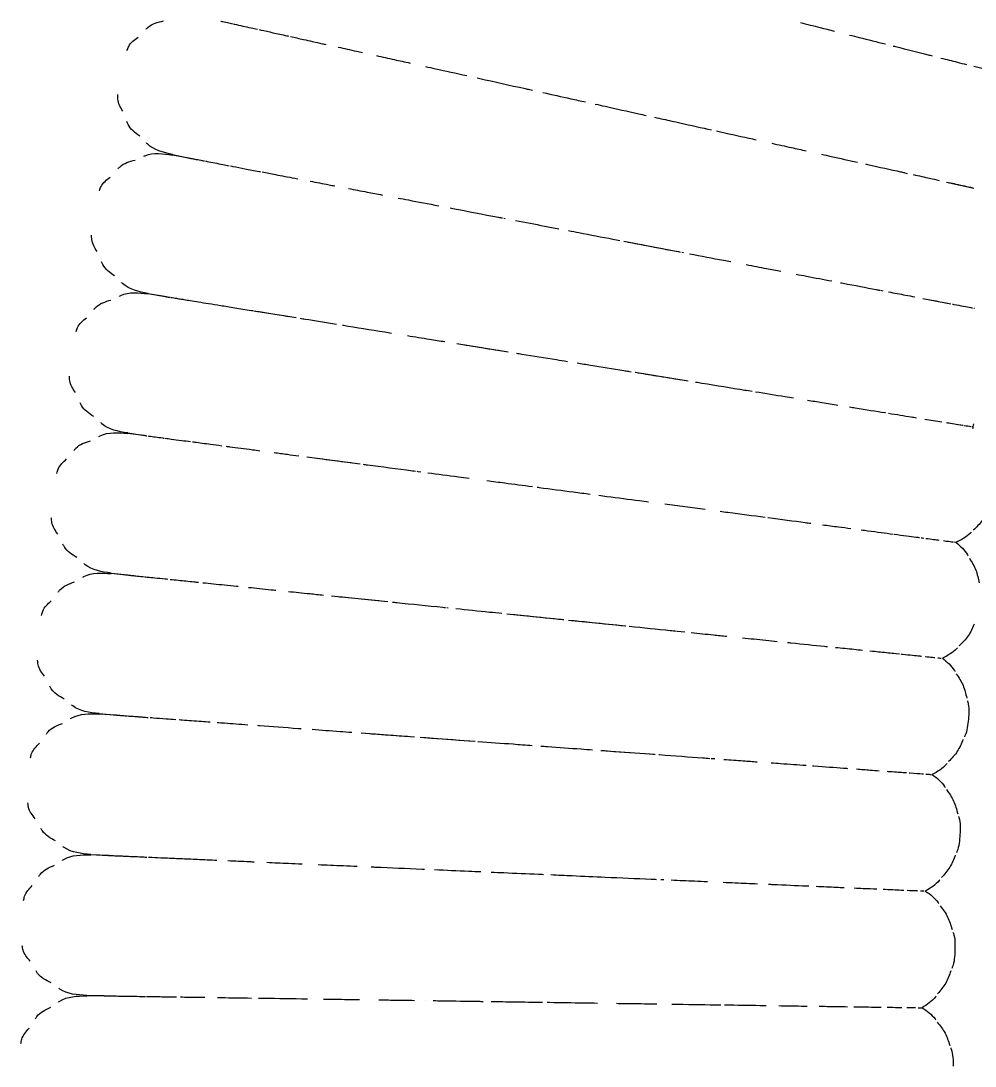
# Model space of a CAD drawing. Extents: x -360 to 379, y -342 to 365.
# Drawn here: x -52.82 to -40.6, y -136.09 to -122.7 of the extents above; entities that cross this region are included whole.
import ezdxf

# ---------------------------------------------------------------- set-up
doc = ezdxf.new("R2010")
doc.units = 0
doc.layers.get('0').update_dxf_attribs({"linetype": 'CONTINUOUS'})

msp = doc.modelspace()

# ---------------------------------------------------------------- linework, layer by layer
at = {"color": 7, "linetype": 'CONTINUOUS'}
for p, q in [((-48.892, -123.006), (-48.892, -123.006)), ((-40.619, -123.281), (-40.271, -123.369)), ((-46.324, -123.575), (-46.273, -123.587)), ((-51.268, -124.434), (-51.268, -124.434)), ((-50.672, -124.456), (-50.883, -124.418)), ((-50.881, -124.412), (-50.665, -124.457)), ((-50.881, -124.412), (-50.881, -124.412)), ((-41.504, -124.644), (-41.47, -124.652)), ((-49.253, -124.727), (-49.253, -124.727)), ((-40.969, -124.763), (-40.62, -124.84)), ((-46.637, -125.227), (-46.62, -125.231)), ((-45.101, -125.521), (-44.409, -125.654)), ((-44.361, -125.663), (-44.338, -125.667)), ((-51.552, -126.044), (-51.552, -126.044)), ((-51.581, -126.225), (-51.581, -126.225)), ((-50.962, -126.232), (-51.196, -126.197)), ((-51.195, -126.191), (-50.977, -126.23)), ((-51.04, -126.218), (-51.04, -126.218)), ((-51.04, -126.22), (-51.04, -126.22)), ((-41.815, -126.15), (-41.786, -126.156)), ((-41.273, -126.254), (-40.913, -126.323)), ((-49.842, -126.413), (-49.299, -126.5)), ((-48.016, -126.707), (-48.016, -126.707)), ((-47.242, -126.832), (-46.582, -126.939)), ((-45.056, -127.185), (-45.008, -127.193)), ((-44.956, -127.201), (-44.276, -127.311)), ((-51.818, -127.842), (-51.818, -127.842)), ((-40.969, -127.845), (-40.766, -127.877)), ((-51.244, -128.01), (-51.458, -127.985)), ((-51.457, -127.978), (-51.238, -128.011)), ((-40.643, -127.897), (-40.64, -127.897)), ((-51.842, -128.023), (-51.842, -128.023)), ((-51.301, -128.001), (-51.301, -128.001)), ((-51.301, -128.003), (-51.301, -128.003)), ((-50.985, -128.044), (-50.985, -128.044)), ((-49.161, -128.284), (-48.481, -128.374)), ((-52.05, -129.829), (-52.05, -129.829)), ((-51.454, -129.798), (-51.668, -129.779)), ((-51.667, -129.773), (-51.448, -129.798)), ((-51.667, -129.773), (-51.667, -129.773)), ((-51.443, -129.799), (-51.443, -129.799)), ((-50.026, -129.944), (-50.026, -129.944)), ((-48.846, -130.064), (-48.126, -130.138)), ((-47.367, -130.215), (-47.35, -130.217)), ((-46.6, -130.294), (-45.879, -130.367)), ((-45.812, -130.374), (-45.077, -130.449)), ((-41.952, -130.769), (-41.57, -130.808)), ((-41.022, -130.864), (-41.02, -130.864)), ((-52.193, -131.457), (-52.193, -131.457)), ((-51.6, -131.592), (-51.825, -131.579)), ((-51.824, -131.572), (-51.597, -131.592)), ((-51.667, -131.586), (-51.667, -131.586)), ((-51.667, -131.588), (-51.667, -131.588)), ((-48.468, -131.82), (-47.783, -131.87)), ((-47.709, -131.876), (-47.032, -131.925)), ((-45.395, -132.044), (-44.711, -132.094)), ((-43.984, -132.147), (-43.937, -132.15)), ((-52.309, -133.454), (-52.309, -133.454)), ((-51.93, -133.376), (-51.71, -133.389)), ((-51.93, -133.376), (-51.93, -133.376)), ((-51.693, -133.389), (-51.93, -133.382)), ((-50.3, -133.45), (-50.3, -133.45)), ((-44.627, -133.698), (-44.588, -133.7)), ((-51.982, -135.182), (-51.755, -135.188)), ((-51.982, -135.182), (-51.982, -135.182)), ((-51.757, -135.188), (-51.982, -135.188)), ((-49.103, -135.227), (-49.103, -135.227)), ((-52.359, -135.271), (-52.359, -135.271)), ((-47.636, -135.248), (-47.636, -135.248))]:
    msp.add_line(p, q, dxfattribs=at)
at = {"color": 7, "linetype": 'CONTINUOUS', "flags": 128}
for points in [[(-44.055, -124.078), (-44.027, -124.085), (-43.98, -124.095)], [(-40.62, -126.379), (-40.616, -126.38), (-40.609, -126.381)], [(-43.538, -127.43), (-43.505, -127.435), (-43.456, -127.443)], [(-47.755, -128.469), (-47.74, -128.471), (-47.701, -128.476)], [(-41.294, -129.32), (-41.277, -129.322), (-41.259, -129.324)], [(-44.42, -130.516), (-44.368, -130.522), (-44.32, -130.527)], [(-41.16, -132.353), (-41.156, -132.353), (-41.155, -132.353)], [(-41.243, -133.846), (-41.24, -133.846), (-41.238, -133.846)]]:
    msp.add_lwpolyline(points, dxfattribs=at)
at = {"color": 7, "linetype": 'CONTINUOUS'}
for points, knots in [([(-51.221, -122.805), (-51.212, -122.796), (-51.154, -122.736), (-51.07, -122.716), (-50.998, -122.699)], [0, 0, 0, 0, 0.152317, 1, 1, 1, 1]), ([(-50.266, -122.702), (-50.261, -122.703), (-50.241, -122.707), (-50.187, -122.719), (-50.133, -122.731), (-50.108, -122.737)], [0, 0, 0, 0, 0.124469, 0.604445, 1, 1, 1, 1]), ([(-50.097, -122.739), (-50.093, -122.74), (-50.06, -122.747), (-49.986, -122.764), (-49.889, -122.785), (-49.821, -122.8), (-49.793, -122.806)], [0, 0, 0, 0, 0.043265, 0.42063, 0.757723, 1, 1, 1, 1]), ([(-42.84, -122.721), (-42.756, -122.742), (-42.604, -122.78), (-42.465, -122.815), (-42.403, -122.831)], [0, 0, 0, 0, 0.551743, 1, 1, 1, 1]), ([(-51.466, -123.078), (-51.46, -123.06), (-51.433, -122.988), (-51.371, -122.941), (-51.324, -122.906)], [0, 0, 0, 0, 0.252425, 1, 1, 1, 1]), ([(-49.775, -122.81), (-49.766, -122.812), (-49.712, -122.824), (-49.593, -122.851), (-49.475, -122.877), (-49.403, -122.893), (-49.396, -122.894)], [0, 0, 0, 0, 0.078288, 0.497299, 0.952014, 1, 1, 1, 1]), ([(-49.37, -122.9), (-49.316, -122.912), (-49.187, -122.941), (-49.037, -122.974), (-48.934, -122.997), (-48.92, -123)], [0, 0, 0, 0, 0.386353, 0.918163, 1, 1, 1, 1]), ([(-42.211, -122.88), (-42.169, -122.89), (-42.006, -122.931), (-41.861, -122.968), (-41.752, -122.995)], [0, 0, 0, 0, 0.255062, 1, 1, 1, 1]), ([(-48.759, -123.036), (-48.684, -123.052), (-48.586, -123.074), (-48.473, -123.099), (-48.448, -123.105)], [0, 0, 0, 0, 0.769517, 1, 1, 1, 1]), ([(-41.65, -123.021), (-41.641, -123.023), (-41.478, -123.064), (-41.311, -123.107), (-41.17, -123.142), (-41.154, -123.146)], [0, 0, 0, 0, 0.0494251, 0.8892695, 1, 1, 1, 1]), ([(-48.271, -123.144), (-48.196, -123.16), (-48.059, -123.191), (-47.907, -123.224), (-47.839, -123.24)], [0, 0, 0, 0, 0.55041, 1, 1, 1, 1]), ([(-41.041, -123.175), (-40.969, -123.193), (-40.848, -123.223), (-40.751, -123.248), (-40.712, -123.258)], [0, 0, 0, 0, 0.5978204, 1, 1, 1, 1]), ([(-47.642, -123.283), (-47.6, -123.293), (-47.432, -123.33), (-47.25, -123.37), (-47.113, -123.4)], [0, 0, 0, 0, 0.2489862, 1, 1, 1, 1]), ([(-46.98, -123.43), (-46.969, -123.432), (-46.772, -123.476), (-46.546, -123.526), (-46.33, -123.574), (-46.312, -123.578)], [0, 0, 0, 0, 0.05124, 0.920885, 1, 1, 1, 1]), ([(-51.52, -123.856), (-51.549, -123.806), (-51.588, -123.738), (-51.584, -123.662), (-51.583, -123.643)], [0, 0, 0, 0, 0.747575, 1, 1, 1, 1]), ([(-46.139, -123.616), (-46.02, -123.643), (-45.839, -123.683), (-45.655, -123.724), (-45.592, -123.738)], [0, 0, 0, 0, 0.657829, 1, 1, 1, 1]), ([(-45.468, -123.765), (-45.426, -123.774), (-45.241, -123.816), (-45.022, -123.864), (-44.848, -123.903), (-44.816, -123.91)], [0, 0, 0, 0, 0.19144, 0.853517, 1, 1, 1, 1]), ([(-44.707, -123.934), (-44.634, -123.95), (-44.421, -123.997), (-44.2, -124.046), (-44.057, -124.078), (-44.048, -124.08)], [0, 0, 0, 0, 0.3297203, 0.958556, 1, 1, 1, 1]), ([(-51.303, -124.175), (-51.362, -124.132), (-51.432, -124.08), (-51.461, -124.002), (-51.466, -123.99)], [0, 0, 0, 0, 0.847683, 1, 1, 1, 1]), ([(-43.915, -124.109), (-43.775, -124.141), (-43.601, -124.179), (-43.437, -124.215), (-43.406, -124.222)], [0, 0, 0, 0, 0.807025, 1, 1, 1, 1]), ([(-51.251, -124.434), (-51.245, -124.431), (-51.133, -124.38), (-51.004, -124.4), (-50.883, -124.418)], [0, 0, 0, 0, 0.05147, 1, 1, 1, 1]), ([(-50.881, -124.412), (-51.001, -124.384), (-51.128, -124.355), (-51.214, -124.266), (-51.218, -124.262)], [0, 0, 0, 0, 0.948884, 1, 1, 1, 1]), ([(-43.206, -124.267), (-43.121, -124.285), (-42.968, -124.319), (-42.828, -124.35), (-42.765, -124.364)], [0, 0, 0, 0, 0.551853, 1, 1, 1, 1]), ([(-51.581, -124.595), (-51.573, -124.585), (-51.517, -124.523), (-51.433, -124.501), (-51.362, -124.482)], [0, 0, 0, 0, 0.152317, 1, 1, 1, 1]), ([(-50.659, -124.458), (-50.659, -124.458), (-50.657, -124.458), (-50.649, -124.46), (-50.632, -124.463), (-50.591, -124.471), (-50.536, -124.481), (-50.489, -124.49), (-50.473, -124.493)], [0, 0, 0, 0, 0.045639, 0.108741, 0.187617, 0.444002, 0.806513, 1, 1, 1, 1]), ([(-50.46, -124.496), (-50.453, -124.497), (-50.418, -124.504), (-50.344, -124.518), (-50.251, -124.536), (-50.185, -124.549), (-50.158, -124.554)], [0, 0, 0, 0, 0.087739, 0.429962, 0.770248, 1, 1, 1, 1]), ([(-42.572, -124.407), (-42.53, -124.416), (-42.366, -124.453), (-42.22, -124.485), (-42.11, -124.51)], [0, 0, 0, 0, 0.255081, 1, 1, 1, 1]), ([(-50.139, -124.557), (-50.129, -124.559), (-50.073, -124.57), (-49.952, -124.593), (-49.834, -124.616), (-49.763, -124.629), (-49.758, -124.63)], [0, 0, 0, 0, 0.089326, 0.507676, 0.961619, 1, 1, 1, 1]), ([(-49.736, -124.634), (-49.678, -124.645), (-49.546, -124.671), (-49.394, -124.7), (-49.291, -124.72), (-49.279, -124.722)], [0, 0, 0, 0, 0.400675, 0.926337, 1, 1, 1, 1]), ([(-42.007, -124.532), (-41.998, -124.534), (-41.835, -124.571), (-41.666, -124.608), (-41.525, -124.639), (-41.508, -124.643)], [0, 0, 0, 0, 0.049411, 0.889213, 1, 1, 1, 1]), ([(-51.819, -124.874), (-51.812, -124.856), (-51.788, -124.784), (-51.727, -124.735), (-51.681, -124.699)], [0, 0, 0, 0, 0.252425, 1, 1, 1, 1]), ([(-49.12, -124.752), (-49.042, -124.767), (-48.942, -124.786), (-48.828, -124.808), (-48.804, -124.813)], [0, 0, 0, 0, 0.78473, 1, 1, 1, 1]), ([(-41.394, -124.668), (-41.322, -124.684), (-41.201, -124.711), (-41.102, -124.733), (-41.063, -124.742)], [0, 0, 0, 0, 0.597673, 1, 1, 1, 1]), ([(-40.938, -124.769), (-40.908, -124.776), (-40.791, -124.802), (-40.702, -124.822), (-40.637, -124.836)], [0, 0, 0, 0, 0.256278, 1, 1, 1, 1]), ([(-48.629, -124.846), (-48.551, -124.861), (-48.413, -124.888), (-48.26, -124.917), (-48.193, -124.93)], [0, 0, 0, 0, 0.5660729, 1, 1, 1, 1]), ([(-47.994, -124.968), (-47.95, -124.976), (-47.784, -125.008), (-47.604, -125.042), (-47.472, -125.068)], [0, 0, 0, 0, 0.264179, 1, 1, 1, 1]), ([(-47.328, -125.095), (-47.316, -125.098), (-47.116, -125.136), (-46.889, -125.179), (-46.673, -125.221), (-46.656, -125.224)], [0, 0, 0, 0, 0.0587283, 0.9282153, 1, 1, 1, 1]), ([(-46.489, -125.256), (-46.365, -125.279), (-46.182, -125.315), (-45.995, -125.35), (-45.935, -125.362)], [0, 0, 0, 0, 0.674588, 1, 1, 1, 1]), ([(-51.849, -125.654), (-51.88, -125.604), (-51.921, -125.538), (-51.919, -125.462), (-51.919, -125.442)], [0, 0, 0, 0, 0.747575, 1, 1, 1, 1]), ([(-45.809, -125.386), (-45.765, -125.394), (-45.576, -125.431), (-45.356, -125.473), (-45.182, -125.506), (-45.153, -125.512)], [0, 0, 0, 0, 0.20154, 0.8631388, 1, 1, 1, 1]), ([(-45.045, -125.532), (-44.969, -125.547), (-44.752, -125.588), (-44.528, -125.631), (-44.386, -125.658), (-44.379, -125.66)], [0, 0, 0, 0, 0.3409392, 0.9664253, 1, 1, 1, 1]), ([(-44.26, -125.682), (-44.112, -125.711), (-43.932, -125.745), (-43.763, -125.777), (-43.733, -125.783)], [0, 0, 0, 0, 0.822141, 1, 1, 1, 1]), ([(-51.624, -125.967), (-51.684, -125.925), (-51.755, -125.875), (-51.787, -125.798), (-51.791, -125.786)], [0, 0, 0, 0, 0.847683, 1, 1, 1, 1]), ([(-43.534, -125.821), (-43.447, -125.838), (-43.292, -125.868), (-43.151, -125.895), (-43.089, -125.906)], [0, 0, 0, 0, 0.566974, 1, 1, 1, 1]), ([(-42.894, -125.944), (-42.85, -125.952), (-42.688, -125.983), (-42.543, -126.011), (-42.437, -126.031)], [0, 0, 0, 0, 0.270236, 1, 1, 1, 1]), ([(-51.195, -126.191), (-51.316, -126.167), (-51.443, -126.141), (-51.532, -126.055), (-51.536, -126.051)], [0, 0, 0, 0, 0.94853, 1, 1, 1, 1]), ([(-42.325, -126.053), (-42.315, -126.055), (-42.149, -126.086), (-41.979, -126.119), (-41.838, -126.146), (-41.823, -126.149)], [0, 0, 0, 0, 0.056944, 0.89699, 1, 1, 1, 1]), ([(-51.564, -126.224), (-51.558, -126.221), (-51.447, -126.167), (-51.318, -126.182), (-51.196, -126.197)], [0, 0, 0, 0, 0.0514703, 1, 1, 1, 1]), ([(-50.972, -126.23), (-50.972, -126.23), (-50.972, -126.23), (-50.966, -126.231), (-50.96, -126.232), (-50.946, -126.235), (-50.931, -126.237), (-50.915, -126.24), (-50.912, -126.24)], [0, 0, 0, 0, 0.130135, 0.239114, 0.343, 0.463029, 0.915578, 1, 1, 1, 1]), ([(-50.905, -126.241), (-50.892, -126.243), (-50.861, -126.248), (-50.804, -126.257), (-50.734, -126.269), (-50.652, -126.282), (-50.548, -126.299), (-50.419, -126.32), (-50.266, -126.344), (-50.082, -126.374), (-49.942, -126.397), (-49.858, -126.41), (-49.851, -126.411)], [0, 0, 0, 0, 0.065289, 0.154717, 0.235046, 0.326107, 0.435607, 0.556222, 0.688029, 0.831113, 0.985563, 1, 1, 1, 1]), ([(-41.711, -126.17), (-41.636, -126.184), (-41.513, -126.208), (-41.414, -126.227), (-41.375, -126.234)], [0, 0, 0, 0, 0.6130999, 1, 1, 1, 1]), ([(-51.889, -126.394), (-51.881, -126.385), (-51.827, -126.321), (-51.744, -126.296), (-51.673, -126.275)], [0, 0, 0, 0, 0.152317, 1, 1, 1, 1]), ([(-41.249, -126.259), (-41.218, -126.265), (-41.102, -126.287), (-41.014, -126.303), (-40.95, -126.316)], [0, 0, 0, 0, 0.2714346, 1, 1, 1, 1]), ([(-40.893, -126.327), (-40.887, -126.328), (-40.788, -126.347), (-40.701, -126.363), (-40.642, -126.375), (-40.635, -126.376)], [0, 0, 0, 0, 0.0482261, 0.8908801, 1, 1, 1, 1]), ([(-52.119, -126.68), (-52.113, -126.662), (-52.091, -126.589), (-52.031, -126.539), (-51.986, -126.501)], [0, 0, 0, 0, 0.252425, 1, 1, 1, 1]), ([(-49.82, -126.416), (-49.756, -126.426), (-49.626, -126.448), (-49.477, -126.472), (-49.4, -126.484)], [0, 0, 0, 0, 0.487217, 1, 1, 1, 1]), ([(-49.246, -126.509), (-49.225, -126.512), (-49.083, -126.535), (-48.921, -126.561), (-48.782, -126.584)], [0, 0, 0, 0, 0.146341, 1, 1, 1, 1]), ([(-48.706, -126.596), (-48.702, -126.597), (-48.533, -126.624), (-48.321, -126.658), (-48.105, -126.693), (-48.076, -126.698)], [0, 0, 0, 0, 0.020058, 0.869036, 1, 1, 1, 1]), ([(-47.874, -126.73), (-47.78, -126.745), (-47.624, -126.771), (-47.459, -126.797), (-47.393, -126.808)], [0, 0, 0, 0, 0.601641, 1, 1, 1, 1]), ([(-47.163, -126.845), (-47.109, -126.854), (-46.947, -126.88), (-46.778, -126.907), (-46.666, -126.925)], [0, 0, 0, 0, 0.330235, 1, 1, 1, 1]), ([(-46.476, -126.956), (-46.453, -126.96), (-46.285, -126.987), (-46.066, -127.022), (-45.872, -127.053), (-45.825, -127.061)], [0, 0, 0, 0, 0.103557, 0.782443, 1, 1, 1, 1]), ([(-45.7, -127.081), (-45.643, -127.09), (-45.442, -127.123), (-45.221, -127.158), (-45.06, -127.184), (-45.039, -127.188)], [0, 0, 0, 0, 0.256424, 0.905156, 1, 1, 1, 1]), ([(-52.127, -127.461), (-52.159, -127.412), (-52.202, -127.347), (-52.202, -127.27), (-52.202, -127.251)], [0, 0, 0, 0, 0.747575, 1, 1, 1, 1]), ([(-44.954, -127.201), (-44.863, -127.216), (-44.665, -127.248), (-44.474, -127.279), (-44.37, -127.296)], [0, 0, 0, 0, 0.45692, 1, 1, 1, 1]), ([(-44.182, -127.326), (-44.155, -127.33), (-43.937, -127.366), (-43.716, -127.401), (-43.534, -127.431), (-43.525, -127.432)], [0, 0, 0, 0, 0.1150775, 0.9564827, 1, 1, 1, 1]), ([(-43.417, -127.449), (-43.287, -127.47), (-43.116, -127.498), (-42.963, -127.523), (-42.927, -127.529)], [0, 0, 0, 0, 0.760549, 1, 1, 1, 1]), ([(-51.892, -127.767), (-51.953, -127.727), (-52.026, -127.679), (-52.06, -127.603), (-52.065, -127.591)], [0, 0, 0, 0, 0.847683, 1, 1, 1, 1]), ([(-42.75, -127.557), (-42.687, -127.567), (-42.547, -127.59), (-42.426, -127.609), (-42.359, -127.62)], [0, 0, 0, 0, 0.451968, 1, 1, 1, 1]), ([(-42.212, -127.644), (-42.187, -127.648), (-42.021, -127.675), (-41.866, -127.7), (-41.754, -127.718), (-41.752, -127.718)], [0, 0, 0, 0, 0.146094, 0.977685, 1, 1, 1, 1]), ([(-41.712, -127.725), (-41.609, -127.741), (-41.476, -127.763), (-41.374, -127.779), (-41.351, -127.783)], [0, 0, 0, 0, 0.774993, 1, 1, 1, 1]), ([(-51.457, -127.978), (-51.578, -127.958), (-51.706, -127.936), (-51.797, -127.852), (-51.802, -127.848)], [0, 0, 0, 0, 0.94853, 1, 1, 1, 1]), ([(-41.247, -127.8), (-41.209, -127.806), (-41.123, -127.82), (-41.064, -127.829), (-41.03, -127.835)], [0, 0, 0, 0, 0.437111, 1, 1, 1, 1]), ([(-40.954, -127.847), (-40.942, -127.849), (-40.855, -127.863), (-40.789, -127.874), (-40.756, -127.879), (-40.755, -127.879)], [0, 0, 0, 0, 0.13864, 0.978244, 1, 1, 1, 1]), ([(-40.624, -127.86), (-40.626, -127.872), (-40.631, -127.897), (-40.634, -127.916), (-40.636, -127.926)], [0, 0, 0, 0, 0.467754, 1, 1, 1, 1]), ([(-51.825, -128.022), (-51.819, -128.019), (-51.71, -127.961), (-51.581, -127.973), (-51.458, -127.985)], [0, 0, 0, 0, 0.051116, 1, 1, 1, 1]), ([(-40.744, -127.881), (-40.709, -127.886), (-40.666, -127.893), (-40.657, -127.895), (-40.655, -127.895)], [0, 0, 0, 0, 0.7894847, 1, 1, 1, 1]), ([(-52.145, -128.202), (-52.137, -128.192), (-52.085, -128.127), (-52.003, -128.1), (-51.933, -128.077)], [0, 0, 0, 0, 0.152317, 1, 1, 1, 1]), ([(-51.234, -128.011), (-51.234, -128.011), (-51.235, -128.011), (-51.233, -128.011), (-51.23, -128.012), (-51.225, -128.012), (-51.218, -128.013), (-51.213, -128.014)], [0, 0, 0, 0, 0.060594, 0.220163, 0.356953, 0.515271, 1, 1, 1, 1]), ([(-51.193, -128.016), (-51.189, -128.017), (-51.166, -128.02), (-51.102, -128.028), (-51.038, -128.037), (-50.995, -128.043), (-50.989, -128.043)], [0, 0, 0, 0, 0.10173, 0.504095, 0.932778, 1, 1, 1, 1]), ([(-50.976, -128.045), (-50.95, -128.048), (-50.887, -128.057), (-50.779, -128.071), (-50.69, -128.083), (-50.651, -128.088)], [0, 0, 0, 0, 0.268431, 0.681508, 1, 1, 1, 1]), ([(-50.625, -128.091), (-50.616, -128.092), (-50.547, -128.102), (-50.424, -128.118), (-50.3, -128.134), (-50.251, -128.141)], [0, 0, 0, 0, 0.077767, 0.638357, 1, 1, 1, 1]), ([(-50.195, -128.148), (-50.18, -128.15), (-50.076, -128.164), (-49.934, -128.182), (-49.795, -128.201), (-49.764, -128.205)], [0, 0, 0, 0, 0.116135, 0.801762, 1, 1, 1, 1]), ([(-49.581, -128.229), (-49.526, -128.236), (-49.428, -128.249), (-49.316, -128.264), (-49.266, -128.27)], [0, 0, 0, 0, 0.561497, 1, 1, 1, 1]), ([(-52.366, -128.495), (-52.361, -128.476), (-52.341, -128.402), (-52.282, -128.35), (-52.239, -128.311)], [0, 0, 0, 0, 0.252425, 1, 1, 1, 1]), ([(-49.066, -128.297), (-49.018, -128.303), (-48.87, -128.322), (-48.707, -128.344), (-48.596, -128.358)], [0, 0, 0, 0, 0.326869, 1, 1, 1, 1]), ([(-48.44, -128.379), (-48.423, -128.381), (-48.223, -128.408), (-47.996, -128.437), (-47.783, -128.465), (-47.769, -128.467)], [0, 0, 0, 0, 0.0843764, 0.940674, 1, 1, 1, 1]), ([(-47.613, -128.488), (-47.484, -128.505), (-47.31, -128.528), (-47.13, -128.551), (-47.084, -128.557)], [0, 0, 0, 0, 0.745503, 1, 1, 1, 1]), ([(-46.857, -128.587), (-46.78, -128.597), (-46.587, -128.623), (-46.391, -128.649), (-46.273, -128.664)], [0, 0, 0, 0, 0.394799, 1, 1, 1, 1]), ([(-46.213, -128.672), (-46.204, -128.673), (-46.048, -128.694), (-45.82, -128.724), (-45.604, -128.752), (-45.533, -128.762)], [0, 0, 0, 0, 0.042592, 0.684331, 1, 1, 1, 1]), ([(-45.421, -128.776), (-45.386, -128.781), (-45.211, -128.804), (-44.997, -128.832), (-44.823, -128.855), (-44.785, -128.86)], [0, 0, 0, 0, 0.1595775, 0.8154714, 1, 1, 1, 1]), ([(-44.578, -128.887), (-44.491, -128.899), (-44.313, -128.922), (-44.146, -128.944), (-44.061, -128.955)], [0, 0, 0, 0, 0.490199, 1, 1, 1, 1]), ([(-52.351, -129.275), (-52.385, -129.227), (-52.43, -129.163), (-52.432, -129.087), (-52.433, -129.067)], [0, 0, 0, 0, 0.747575, 1, 1, 1, 1]), ([(-43.87, -128.981), (-43.836, -128.985), (-43.633, -129.012), (-43.446, -129.036), (-43.291, -129.057)], [0, 0, 0, 0, 0.167316, 1, 1, 1, 1]), ([(-43.259, -129.061), (-43.257, -129.061), (-43.086, -129.084), (-42.898, -129.109), (-42.73, -129.131), (-42.705, -129.134)], [0, 0, 0, 0, 0.009109, 0.852077, 1, 1, 1, 1]), ([(-40.427, -128.952), (-40.452, -129.004), (-40.502, -129.107), (-40.586, -129.186), (-40.628, -129.225)], [0, 0, 0, 0, 0.49715, 1, 1, 1, 1]), ([(-42.557, -129.154), (-42.487, -129.163), (-42.357, -129.18), (-42.247, -129.194), (-42.196, -129.201)], [0, 0, 0, 0, 0.5350722, 1, 1, 1, 1]), ([(-42.062, -129.219), (-42.033, -129.222), (-41.878, -129.243), (-41.752, -129.259), (-41.651, -129.273)], [0, 0, 0, 0, 0.18544, 1, 1, 1, 1]), ([(-41.639, -129.274), (-41.639, -129.274), (-41.525, -129.289), (-41.414, -129.304), (-41.327, -129.315), (-41.313, -129.317)], [0, 0, 0, 0, 0.005061, 0.838769, 1, 1, 1, 1]), ([(-41.234, -129.328), (-41.198, -129.332), (-41.129, -129.342), (-41.086, -129.347), (-41.066, -129.35)], [0, 0, 0, 0, 0.51459, 1, 1, 1, 1]), ([(-40.652, -129.25), (-40.655, -129.254), (-40.708, -129.311), (-40.78, -129.346), (-40.847, -129.379)], [0, 0, 0, 0, 0.058424, 1, 1, 1, 1]), ([(-52.108, -129.574), (-52.17, -129.535), (-52.244, -129.49), (-52.28, -129.415), (-52.286, -129.403)], [0, 0, 0, 0, 0.847683, 1, 1, 1, 1]), ([(-41.008, -129.357), (-40.997, -129.359), (-40.934, -129.367), (-40.908, -129.371), (-40.886, -129.373)], [0, 0, 0, 0, 0.186606, 1, 1, 1, 1]), ([(-40.88, -129.374), (-40.879, -129.374), (-40.847, -129.379), (-40.847, -129.379), (-40.847, -129.379)], [0, 0, 0, 0, 0.010265, 1, 1, 1, 1]), ([(-40.847, -129.379), (-40.79, -129.428), (-40.731, -129.48), (-40.694, -129.549), (-40.692, -129.553)], [0, 0, 0, 0, 0.941576, 1, 1, 1, 1]), ([(-40.675, -129.583), (-40.645, -129.632), (-40.584, -129.73), (-40.562, -129.843), (-40.551, -129.899)], [0, 0, 0, 0, 0.50285, 1, 1, 1, 1]), ([(-51.667, -129.773), (-51.789, -129.756), (-51.917, -129.738), (-52.011, -129.657), (-52.015, -129.652)], [0, 0, 0, 0, 0.948884, 1, 1, 1, 1]), ([(-52.033, -129.827), (-52.028, -129.824), (-51.92, -129.763), (-51.79, -129.771), (-51.668, -129.779)], [0, 0, 0, 0, 0.05147, 1, 1, 1, 1]), ([(-51.442, -129.799), (-51.441, -129.799), (-51.44, -129.799), (-51.433, -129.8), (-51.425, -129.801), (-51.405, -129.803), (-51.364, -129.807), (-51.31, -129.813), (-51.267, -129.817), (-51.255, -129.818)], [0, 0, 0, 0, 0.0392792, 0.1112475, 0.1687231, 0.235206, 0.4981522, 0.8589449, 1, 1, 1, 1]), ([(-51.241, -129.82), (-51.23, -129.821), (-51.19, -129.825), (-51.102, -129.834), (-51.014, -129.843), (-50.953, -129.849), (-50.942, -129.85)], [0, 0, 0, 0, 0.140357, 0.48492, 0.905778, 1, 1, 1, 1]), ([(-50.911, -129.853), (-50.877, -129.857), (-50.783, -129.866), (-50.663, -129.879), (-50.569, -129.888), (-50.552, -129.89)], [0, 0, 0, 0, 0.310213, 0.868384, 1, 1, 1, 1]), ([(-52.348, -130.016), (-52.341, -130.006), (-52.29, -129.939), (-52.209, -129.91), (-52.139, -129.885)], [0, 0, 0, 0, 0.152317, 1, 1, 1, 1]), ([(-50.493, -129.896), (-50.448, -129.901), (-50.315, -129.914), (-50.164, -129.93), (-50.049, -129.941), (-50.041, -129.942)], [0, 0, 0, 0, 0.320092, 0.956211, 1, 1, 1, 1]), ([(-49.908, -129.956), (-49.815, -129.965), (-49.705, -129.977), (-49.579, -129.989), (-49.56, -129.991)], [0, 0, 0, 0, 0.846766, 1, 1, 1, 1]), ([(-52.56, -130.315), (-52.556, -130.296), (-52.538, -130.222), (-52.481, -130.169), (-52.438, -130.128)], [0, 0, 0, 0, 0.252425, 1, 1, 1, 1]), ([(-49.399, -130.008), (-49.309, -130.017), (-49.166, -130.032), (-49.008, -130.048), (-48.948, -130.054)], [0, 0, 0, 0, 0.626232, 1, 1, 1, 1]), ([(-48.745, -130.075), (-48.693, -130.08), (-48.533, -130.096), (-48.359, -130.114), (-48.241, -130.126)], [0, 0, 0, 0, 0.3206144, 1, 1, 1, 1]), ([(-48.067, -130.144), (-48.049, -130.146), (-47.84, -130.167), (-47.61, -130.191), (-47.398, -130.212), (-47.387, -130.213)], [0, 0, 0, 0, 0.0861891, 0.953502, 1, 1, 1, 1]), ([(-47.252, -130.227), (-47.11, -130.242), (-46.915, -130.262), (-46.718, -130.282), (-46.665, -130.287)], [0, 0, 0, 0, 0.731631, 1, 1, 1, 1]), ([(-46.536, -130.3), (-46.484, -130.306), (-46.285, -130.326), (-46.061, -130.349), (-45.892, -130.366), (-45.869, -130.368)], [0, 0, 0, 0, 0.235643, 0.893377, 1, 1, 1, 1]), ([(-45.771, -130.378), (-45.683, -130.387), (-45.454, -130.411), (-45.223, -130.434), (-45.085, -130.449), (-45.083, -130.449)], [0, 0, 0, 0, 0.377358, 0.989778, 1, 1, 1, 1]), ([(-45.032, -130.454), (-44.854, -130.472), (-44.648, -130.493), (-44.455, -130.513), (-44.429, -130.515)], [0, 0, 0, 0, 0.867198, 1, 1, 1, 1]), ([(-44.239, -130.535), (-44.142, -130.545), (-43.983, -130.561), (-43.838, -130.576), (-43.781, -130.582)], [0, 0, 0, 0, 0.609883, 1, 1, 1, 1]), ([(-40.613, -130.425), (-40.636, -130.478), (-40.684, -130.583), (-40.765, -130.664), (-40.807, -130.704)], [0, 0, 0, 0, 0.49715, 1, 1, 1, 1]), ([(-43.583, -130.602), (-43.534, -130.607), (-43.375, -130.623), (-43.234, -130.638), (-43.136, -130.648)], [0, 0, 0, 0, 0.311042, 1, 1, 1, 1]), ([(-43.005, -130.661), (-42.99, -130.663), (-42.819, -130.68), (-42.647, -130.698), (-42.508, -130.712), (-42.495, -130.713)], [0, 0, 0, 0, 0.076795, 0.916162, 1, 1, 1, 1]), ([(-42.392, -130.724), (-42.31, -130.732), (-42.182, -130.745), (-42.08, -130.756), (-42.044, -130.759)], [0, 0, 0, 0, 0.650234, 1, 1, 1, 1]), ([(-41.916, -130.772), (-41.881, -130.776), (-41.767, -130.787), (-41.681, -130.796), (-41.621, -130.802)], [0, 0, 0, 0, 0.3057505, 1, 1, 1, 1]), ([(-41.553, -130.809), (-41.545, -130.81), (-41.444, -130.821), (-41.355, -130.83), (-41.297, -130.836), (-41.291, -130.836)], [0, 0, 0, 0, 0.064306, 0.906245, 1, 1, 1, 1]), ([(-40.829, -130.73), (-40.832, -130.733), (-40.884, -130.792), (-40.954, -130.829), (-41.02, -130.864)], [0, 0, 0, 0, 0.058424, 1, 1, 1, 1]), ([(-52.523, -131.095), (-52.558, -131.048), (-52.605, -130.985), (-52.609, -130.909), (-52.611, -130.89)], [0, 0, 0, 0, 0.747575, 1, 1, 1, 1]), ([(-41.243, -130.841), (-41.208, -130.845), (-41.153, -130.85), (-41.126, -130.853), (-41.117, -130.854)], [0, 0, 0, 0, 0.644585, 1, 1, 1, 1]), ([(-41.08, -130.858), (-41.07, -130.859), (-41.04, -130.862), (-41.037, -130.862), (-41.035, -130.862)], [0, 0, 0, 0, 0.343909, 1, 1, 1, 1]), ([(-41.02, -130.864), (-40.963, -130.911), (-40.901, -130.962), (-40.863, -131.029), (-40.86, -131.033)], [0, 0, 0, 0, 0.941576, 1, 1, 1, 1]), ([(-40.843, -131.063), (-40.811, -131.111), (-40.748, -131.207), (-40.722, -131.32), (-40.71, -131.375)], [0, 0, 0, 0, 0.50285, 1, 1, 1, 1]), ([(-52.271, -131.386), (-52.335, -131.35), (-52.41, -131.307), (-52.448, -131.232), (-52.454, -131.221)], [0, 0, 0, 0, 0.847683, 1, 1, 1, 1]), ([(-51.824, -131.572), (-51.947, -131.559), (-52.076, -131.545), (-52.171, -131.466), (-52.176, -131.462)], [0, 0, 0, 0, 0.948884, 1, 1, 1, 1]), ([(-40.7, -131.41), (-40.699, -131.414), (-40.676, -131.489), (-40.683, -131.569), (-40.688, -131.643)], [0, 0, 0, 0, 0.061307, 1, 1, 1, 1]), ([(-52.189, -131.637), (-52.184, -131.634), (-52.078, -131.57), (-51.948, -131.575), (-51.825, -131.579)], [0, 0, 0, 0, 0.051116, 1, 1, 1, 1]), ([(-51.6, -131.592), (-51.6, -131.592), (-51.6, -131.592), (-51.598, -131.592), (-51.597, -131.592)], [0, 0, 0, 0, 0.259366, 1, 1, 1, 1]), ([(-51.591, -131.593), (-51.589, -131.593), (-51.582, -131.593), (-51.563, -131.595), (-51.528, -131.597), (-51.494, -131.6), (-51.47, -131.602)], [0, 0, 0, 0, 0.101658, 0.318645, 0.511764, 1, 1, 1, 1]), ([(-51.461, -131.602), (-51.459, -131.602), (-51.443, -131.604), (-51.41, -131.606), (-51.364, -131.609), (-51.316, -131.613), (-51.261, -131.617), (-51.218, -131.62), (-51.195, -131.622)], [0, 0, 0, 0, 0.031644, 0.239435, 0.404652, 0.583505, 0.776042, 1, 1, 1, 1]), ([(-52.498, -131.835), (-52.491, -131.825), (-52.443, -131.757), (-52.362, -131.725), (-52.294, -131.698)], [0, 0, 0, 0, 0.1523173, 1, 1, 1, 1]), ([(-51.168, -131.624), (-51.155, -131.624), (-51.093, -131.629), (-50.986, -131.637), (-50.883, -131.644), (-50.842, -131.647)], [0, 0, 0, 0, 0.136829, 0.660579, 1, 1, 1, 1]), ([(-50.798, -131.65), (-50.785, -131.651), (-50.697, -131.658), (-50.565, -131.667), (-50.436, -131.677), (-50.399, -131.68)], [0, 0, 0, 0, 0.113156, 0.742442, 1, 1, 1, 1]), ([(-50.312, -131.686), (-50.28, -131.688), (-50.159, -131.697), (-50.019, -131.707), (-49.917, -131.715)], [0, 0, 0, 0, 0.263138, 1, 1, 1, 1]), ([(-49.796, -131.723), (-49.787, -131.724), (-49.626, -131.736), (-49.437, -131.75), (-49.246, -131.764), (-49.233, -131.764)], [0, 0, 0, 0, 0.055328, 0.934237, 1, 1, 1, 1]), ([(-40.688, -131.643), (-40.696, -131.718), (-40.703, -131.797), (-40.738, -131.867), (-40.74, -131.871)], [0, 0, 0, 0, 0.938693, 1, 1, 1, 1]), ([(-49.096, -131.774), (-48.978, -131.783), (-48.814, -131.795), (-48.636, -131.808), (-48.585, -131.812)], [0, 0, 0, 0, 0.71379, 1, 1, 1, 1]), ([(-48.359, -131.828), (-48.292, -131.833), (-48.136, -131.844), (-47.97, -131.857), (-47.875, -131.863)], [0, 0, 0, 0, 0.42626, 1, 1, 1, 1]), ([(-47.662, -131.879), (-47.63, -131.881), (-47.415, -131.897), (-47.194, -131.913), (-47.006, -131.927)], [0, 0, 0, 0, 0.1523702, 1, 1, 1, 1]), ([(-52.702, -132.141), (-52.698, -132.122), (-52.682, -132.047), (-52.627, -131.992), (-52.585, -131.95)], [0, 0, 0, 0, 0.252425, 1, 1, 1, 1]), ([(-46.972, -131.929), (-46.97, -131.929), (-46.821, -131.94), (-46.587, -131.957), (-46.357, -131.974), (-46.275, -131.98)], [0, 0, 0, 0, 0.0076532, 0.6471698, 1, 1, 1, 1]), ([(-46.166, -131.988), (-46.137, -131.99), (-45.964, -132.003), (-45.742, -132.019), (-45.551, -132.033), (-45.503, -132.036)], [0, 0, 0, 0, 0.126917, 0.776539, 1, 1, 1, 1]), ([(-40.756, -131.903), (-40.778, -131.956), (-40.822, -132.062), (-40.902, -132.146), (-40.942, -132.188)], [0, 0, 0, 0, 0.49715, 1, 1, 1, 1]), ([(-45.389, -132.045), (-45.336, -132.048), (-45.1, -132.066), (-44.874, -132.082), (-44.699, -132.095)], [0, 0, 0, 0, 0.2278741, 1, 1, 1, 1]), ([(-44.653, -132.098), (-44.65, -132.098), (-44.454, -132.113), (-44.234, -132.129), (-44.031, -132.143), (-44.001, -132.146)], [0, 0, 0, 0, 0.0128948, 0.8568373, 1, 1, 1, 1]), ([(-43.82, -132.159), (-43.735, -132.165), (-43.585, -132.176), (-43.451, -132.186), (-43.392, -132.19)], [0, 0, 0, 0, 0.559624, 1, 1, 1, 1]), ([(-43.213, -132.203), (-43.174, -132.206), (-43.013, -132.218), (-42.874, -132.228), (-42.768, -132.235)], [0, 0, 0, 0, 0.245535, 1, 1, 1, 1]), ([(-42.687, -132.241), (-42.68, -132.242), (-42.532, -132.253), (-42.378, -132.264), (-42.252, -132.273), (-42.235, -132.274)], [0, 0, 0, 0, 0.040084, 0.8677247, 1, 1, 1, 1]), ([(-42.123, -132.282), (-42.061, -132.287), (-41.951, -132.295), (-41.867, -132.301), (-41.83, -132.304)], [0, 0, 0, 0, 0.55967, 1, 1, 1, 1]), ([(-40.964, -132.214), (-40.967, -132.217), (-41.016, -132.277), (-41.086, -132.317), (-41.151, -132.353)], [0, 0, 0, 0, 0.058424, 1, 1, 1, 1]), ([(-41.728, -132.311), (-41.706, -132.313), (-41.605, -132.32), (-41.536, -132.325), (-41.482, -132.329)], [0, 0, 0, 0, 0.221465, 1, 1, 1, 1]), ([(-41.447, -132.332), (-41.445, -132.332), (-41.368, -132.337), (-41.305, -132.342), (-41.269, -132.345), (-41.264, -132.345)], [0, 0, 0, 0, 0.029193, 0.867274, 1, 1, 1, 1]), ([(-41.232, -132.347), (-41.212, -132.349), (-41.178, -132.351), (-41.173, -132.352), (-41.17, -132.352)], [0, 0, 0, 0, 0.564993, 1, 1, 1, 1]), ([(-41.151, -132.353), (-41.092, -132.399), (-41.029, -132.448), (-40.988, -132.514), (-40.986, -132.518)], [0, 0, 0, 0, 0.941576, 1, 1, 1, 1]), ([(-40.968, -132.547), (-40.934, -132.595), (-40.868, -132.689), (-40.84, -132.8), (-40.825, -132.856)], [0, 0, 0, 0, 0.50285, 1, 1, 1, 1]), ([(-52.642, -132.919), (-52.678, -132.873), (-52.727, -132.811), (-52.733, -132.736), (-52.735, -132.716)], [0, 0, 0, 0, 0.747575, 1, 1, 1, 1]), ([(-40.815, -132.89), (-40.813, -132.894), (-40.789, -132.968), (-40.792, -133.048), (-40.796, -133.123)], [0, 0, 0, 0, 0.061307, 1, 1, 1, 1]), ([(-52.381, -133.203), (-52.446, -133.168), (-52.522, -133.127), (-52.563, -133.054), (-52.569, -133.043)], [0, 0, 0, 0, 0.847683, 1, 1, 1, 1]), ([(-40.796, -133.123), (-40.801, -133.198), (-40.807, -133.277), (-40.839, -133.348), (-40.841, -133.352)], [0, 0, 0, 0, 0.938693, 1, 1, 1, 1]), ([(-51.93, -133.376), (-52.052, -133.366), (-52.182, -133.355), (-52.28, -133.28), (-52.285, -133.276)], [0, 0, 0, 0, 0.948884, 1, 1, 1, 1]), ([(-52.292, -133.451), (-52.287, -133.448), (-52.183, -133.381), (-52.053, -133.382), (-51.93, -133.382)], [0, 0, 0, 0, 0.05147, 1, 1, 1, 1]), ([(-51.703, -133.389), (-51.703, -133.389), (-51.703, -133.389), (-51.698, -133.389), (-51.692, -133.39), (-51.677, -133.39), (-51.647, -133.392), (-51.596, -133.394), (-51.533, -133.396), (-51.463, -133.4), (-51.379, -133.403), (-51.296, -133.407), (-51.235, -133.41), (-51.214, -133.41)], [0, 0, 0, 0, 0.013736, 0.038396, 0.06194, 0.089168, 0.191634, 0.330604, 0.47035, 0.595835, 0.738097, 0.909119, 1, 1, 1, 1]), ([(-51.191, -133.411), (-51.176, -133.412), (-51.115, -133.415), (-50.988, -133.42), (-50.805, -133.428), (-50.587, -133.438), (-50.424, -133.445), (-50.324, -133.449), (-50.316, -133.45)], [0, 0, 0, 0, 0.063147, 0.265536, 0.485252, 0.722429, 0.977209, 1, 1, 1, 1]), ([(-50.174, -133.456), (-50.085, -133.46), (-49.978, -133.464), (-49.856, -133.47), (-49.836, -133.471)], [0, 0, 0, 0, 0.842177, 1, 1, 1, 1]), ([(-49.674, -133.478), (-49.584, -133.482), (-49.442, -133.488), (-49.283, -133.495), (-49.223, -133.497)], [0, 0, 0, 0, 0.626876, 1, 1, 1, 1]), ([(-40.856, -133.385), (-40.877, -133.438), (-40.918, -133.546), (-40.995, -133.631), (-41.033, -133.674)], [0, 0, 0, 0, 0.49715, 1, 1, 1, 1]), ([(-52.596, -133.658), (-52.589, -133.648), (-52.542, -133.578), (-52.462, -133.544), (-52.395, -133.515)], [0, 0, 0, 0, 0.152317, 1, 1, 1, 1]), ([(-49.018, -133.506), (-48.966, -133.509), (-48.807, -133.516), (-48.634, -133.523), (-48.517, -133.528)], [0, 0, 0, 0, 0.324575, 1, 1, 1, 1]), ([(-48.339, -133.536), (-48.32, -133.537), (-48.109, -133.546), (-47.879, -133.556), (-47.666, -133.565), (-47.656, -133.566)], [0, 0, 0, 0, 0.089164, 0.958217, 1, 1, 1, 1]), ([(-47.528, -133.571), (-47.381, -133.578), (-47.184, -133.586), (-46.984, -133.595), (-46.933, -133.597)], [0, 0, 0, 0, 0.744527, 1, 1, 1, 1]), ([(-46.803, -133.603), (-46.748, -133.605), (-46.546, -133.614), (-46.321, -133.624), (-46.153, -133.631), (-46.132, -133.632)], [0, 0, 0, 0, 0.2452238, 0.9034484, 1, 1, 1, 1]), ([(-46.037, -133.636), (-45.945, -133.64), (-45.71, -133.651), (-45.28, -133.67), (-44.916, -133.685), (-44.706, -133.695), (-44.683, -133.696)], [0, 0, 0, 0, 0.1978044, 0.5058526, 0.9453702, 1, 1, 1, 1]), ([(-44.496, -133.704), (-44.394, -133.708), (-44.233, -133.715), (-44.086, -133.722), (-44.032, -133.724)], [0, 0, 0, 0, 0.635046, 1, 1, 1, 1]), ([(-43.831, -133.733), (-43.778, -133.735), (-43.622, -133.742), (-43.483, -133.748), (-43.391, -133.752)], [0, 0, 0, 0, 0.33961, 1, 1, 1, 1]), ([(-41.055, -133.701), (-41.058, -133.705), (-41.106, -133.766), (-41.174, -133.807), (-41.238, -133.846)], [0, 0, 0, 0, 0.058424, 1, 1, 1, 1]), ([(-52.79, -133.969), (-52.787, -133.95), (-52.773, -133.875), (-52.719, -133.818), (-52.679, -133.776)], [0, 0, 0, 0, 0.252425, 1, 1, 1, 1]), ([(-43.247, -133.758), (-43.23, -133.759), (-43.054, -133.767), (-42.881, -133.774), (-42.743, -133.78), (-42.733, -133.781)], [0, 0, 0, 0, 0.09214, 0.933047, 1, 1, 1, 1]), ([(-42.64, -133.785), (-42.55, -133.789), (-42.419, -133.794), (-42.312, -133.799), (-42.279, -133.801)], [0, 0, 0, 0, 0.686065, 1, 1, 1, 1]), ([(-42.15, -133.806), (-42.112, -133.808), (-42, -133.813), (-41.916, -133.816), (-41.86, -133.819)], [0, 0, 0, 0, 0.344192, 1, 1, 1, 1]), ([(-41.781, -133.822), (-41.772, -133.823), (-41.667, -133.827), (-41.577, -133.831), (-41.519, -133.834), (-41.515, -133.834)], [0, 0, 0, 0, 0.084058, 0.927585, 1, 1, 1, 1]), ([(-41.472, -133.836), (-41.432, -133.838), (-41.375, -133.84), (-41.347, -133.841), (-41.339, -133.842)], [0, 0, 0, 0, 0.6888409, 1, 1, 1, 1]), ([(-41.301, -133.843), (-41.289, -133.844), (-41.259, -133.845), (-41.256, -133.845), (-41.254, -133.845)], [0, 0, 0, 0, 0.3911329, 1, 1, 1, 1]), ([(-41.238, -133.846), (-41.177, -133.89), (-41.113, -133.937), (-41.071, -134.002), (-41.068, -134.006)], [0, 0, 0, 0, 0.941576, 1, 1, 1, 1]), ([(-41.049, -134.035), (-41.014, -134.081), (-40.945, -134.173), (-40.914, -134.284), (-40.898, -134.339)], [0, 0, 0, 0, 0.50285, 1, 1, 1, 1]), ([(-40.886, -134.372), (-40.884, -134.377), (-40.858, -134.45), (-40.859, -134.53), (-40.861, -134.605)], [0, 0, 0, 0, 0.061307, 1, 1, 1, 1]), ([(-52.707, -134.745), (-52.745, -134.701), (-52.795, -134.641), (-52.804, -134.565), (-52.807, -134.546)], [0, 0, 0, 0, 0.747575, 1, 1, 1, 1]), ([(-40.861, -134.605), (-40.864, -134.68), (-40.867, -134.759), (-40.898, -134.831), (-40.9, -134.836)], [0, 0, 0, 0, 0.938693, 1, 1, 1, 1]), ([(-52.439, -135.022), (-52.504, -134.989), (-52.582, -134.951), (-52.624, -134.879), (-52.631, -134.868)], [0, 0, 0, 0, 0.847683, 1, 1, 1, 1]), ([(-40.913, -134.868), (-40.932, -134.922), (-40.97, -135.031), (-41.045, -135.119), (-41.082, -135.163)], [0, 0, 0, 0, 0.4971503, 1, 1, 1, 1]), ([(-51.982, -135.182), (-52.105, -135.175), (-52.235, -135.169), (-52.335, -135.096), (-52.34, -135.092)], [0, 0, 0, 0, 0.948884, 1, 1, 1, 1]), ([(-52.343, -135.267), (-52.337, -135.264), (-52.235, -135.194), (-52.105, -135.191), (-51.982, -135.188)], [0, 0, 0, 0, 0.05147, 1, 1, 1, 1]), ([(-51.757, -135.188), (-51.757, -135.188), (-51.757, -135.188), (-51.751, -135.188), (-51.743, -135.188), (-51.729, -135.189), (-51.71, -135.189), (-51.685, -135.189), (-51.653, -135.19), (-51.61, -135.19), (-51.55, -135.191), (-51.468, -135.192), (-51.365, -135.194), (-51.284, -135.195), (-51.233, -135.196), (-51.228, -135.196)], [0, 0, 0, 0, 0.015642, 0.041782, 0.07671, 0.119698, 0.172491, 0.235134, 0.307668, 0.390137, 0.50981, 0.648613, 0.806672, 0.98412, 1, 1, 1, 1]), ([(-51.215, -135.196), (-51.173, -135.197), (-51.074, -135.198), (-50.946, -135.2), (-50.856, -135.201), (-50.834, -135.202)], [0, 0, 0, 0, 0.3662733, 0.8495146, 1, 1, 1, 1]), ([(-50.78, -135.202), (-50.745, -135.203), (-50.651, -135.204), (-50.541, -135.206), (-50.471, -135.207)], [0, 0, 0, 0, 0.365465, 1, 1, 1, 1]), ([(-50.305, -135.209), (-50.288, -135.21), (-50.157, -135.212), (-50.004, -135.214), (-49.871, -135.216)], [0, 0, 0, 0, 0.132033, 1, 1, 1, 1]), ([(-49.782, -135.217), (-49.778, -135.217), (-49.607, -135.219), (-49.396, -135.223), (-49.178, -135.226), (-49.154, -135.226)], [0, 0, 0, 0, 0.021624, 0.892416, 1, 1, 1, 1]), ([(-41.103, -135.191), (-41.105, -135.194), (-41.151, -135.257), (-41.218, -135.3), (-41.281, -135.341)], [0, 0, 0, 0, 0.058424, 1, 1, 1, 1]), ([(-52.64, -135.483), (-52.633, -135.473), (-52.589, -135.402), (-52.51, -135.365), (-52.443, -135.335)], [0, 0, 0, 0, 0.152317, 1, 1, 1, 1]), ([(-48.947, -135.229), (-48.847, -135.231), (-48.699, -135.233), (-48.54, -135.235), (-48.488, -135.236)], [0, 0, 0, 0, 0.675266, 1, 1, 1, 1]), ([(-48.242, -135.239), (-48.175, -135.24), (-48.026, -135.243), (-47.87, -135.245), (-47.785, -135.246)], [0, 0, 0, 0, 0.454361, 1, 1, 1, 1]), ([(-47.545, -135.249), (-47.505, -135.25), (-47.314, -135.253), (-47.097, -135.256), (-46.923, -135.259), (-46.902, -135.259)], [0, 0, 0, 0, 0.190501, 0.905544, 1, 1, 1, 1]), ([(-46.802, -135.26), (-46.703, -135.262), (-46.483, -135.265), (-46.263, -135.268), (-46.142, -135.27)], [0, 0, 0, 0, 0.447702, 1, 1, 1, 1]), ([(-46.084, -135.271), (-46.074, -135.271), (-45.917, -135.273), (-45.699, -135.276), (-45.497, -135.279), (-45.438, -135.28)], [0, 0, 0, 0, 0.04289, 0.720622, 1, 1, 1, 1]), ([(-45.196, -135.284), (-45.13, -135.285), (-44.953, -135.287), (-44.786, -135.29), (-44.681, -135.291)], [0, 0, 0, 0, 0.371543, 1, 1, 1, 1]), ([(-44.489, -135.294), (-44.464, -135.294), (-44.245, -135.298), (-44.033, -135.301), (-43.86, -135.303), (-43.858, -135.303)], [0, 0, 0, 0, 0.112358, 0.987042, 1, 1, 1, 1]), ([(-43.811, -135.304), (-43.655, -135.306), (-43.469, -135.309), (-43.307, -135.311), (-43.28, -135.312)], [0, 0, 0, 0, 0.837974, 1, 1, 1, 1]), ([(-43.115, -135.314), (-43.042, -135.315), (-42.912, -135.317), (-42.801, -135.319), (-42.752, -135.319)], [0, 0, 0, 0, 0.556684, 1, 1, 1, 1]), ([(-42.601, -135.321), (-42.566, -135.322), (-42.429, -135.324), (-42.319, -135.326), (-42.236, -135.327)], [0, 0, 0, 0, 0.252131, 1, 1, 1, 1]), ([(-42.154, -135.328), (-42.147, -135.328), (-42.019, -135.33), (-41.9, -135.332), (-41.812, -135.333), (-41.804, -135.333)], [0, 0, 0, 0, 0.048726, 0.905873, 1, 1, 1, 1]), ([(-41.729, -135.334), (-41.678, -135.335), (-41.604, -135.336), (-41.557, -135.337), (-41.542, -135.337)], [0, 0, 0, 0, 0.669827, 1, 1, 1, 1]), ([(-41.475, -135.338), (-41.455, -135.338), (-41.403, -135.339), (-41.38, -135.339), (-41.366, -135.339)], [0, 0, 0, 0, 0.387799, 1, 1, 1, 1]), ([(-41.33, -135.34), (-41.325, -135.34), (-41.284, -135.341), (-41.283, -135.341), (-41.281, -135.341)], [0, 0, 0, 0, 0.122778, 1, 1, 1, 1]), ([(-41.281, -135.341), (-41.219, -135.383), (-41.154, -135.428), (-41.11, -135.492), (-41.107, -135.496)], [0, 0, 0, 0, 0.941576, 1, 1, 1, 1]), ([(-52.825, -135.8), (-52.822, -135.781), (-52.811, -135.705), (-52.759, -135.647), (-52.72, -135.603)], [0, 0, 0, 0, 0.252425, 1, 1, 1, 1]), ([(-41.087, -135.524), (-41.051, -135.569), (-40.979, -135.659), (-40.944, -135.769), (-40.927, -135.823)], [0, 0, 0, 0, 0.50285, 1, 1, 1, 1]), ([(-40.914, -135.856), (-40.913, -135.861), (-40.884, -135.934), (-40.883, -136.013), (-40.882, -136.088)], [0, 0, 0, 0, 0.061307, 1, 1, 1, 1])]:
    msp.add_open_spline(points, degree=3, knots=knots, dxfattribs=at)

doc.saveas('drawing.dxf')
